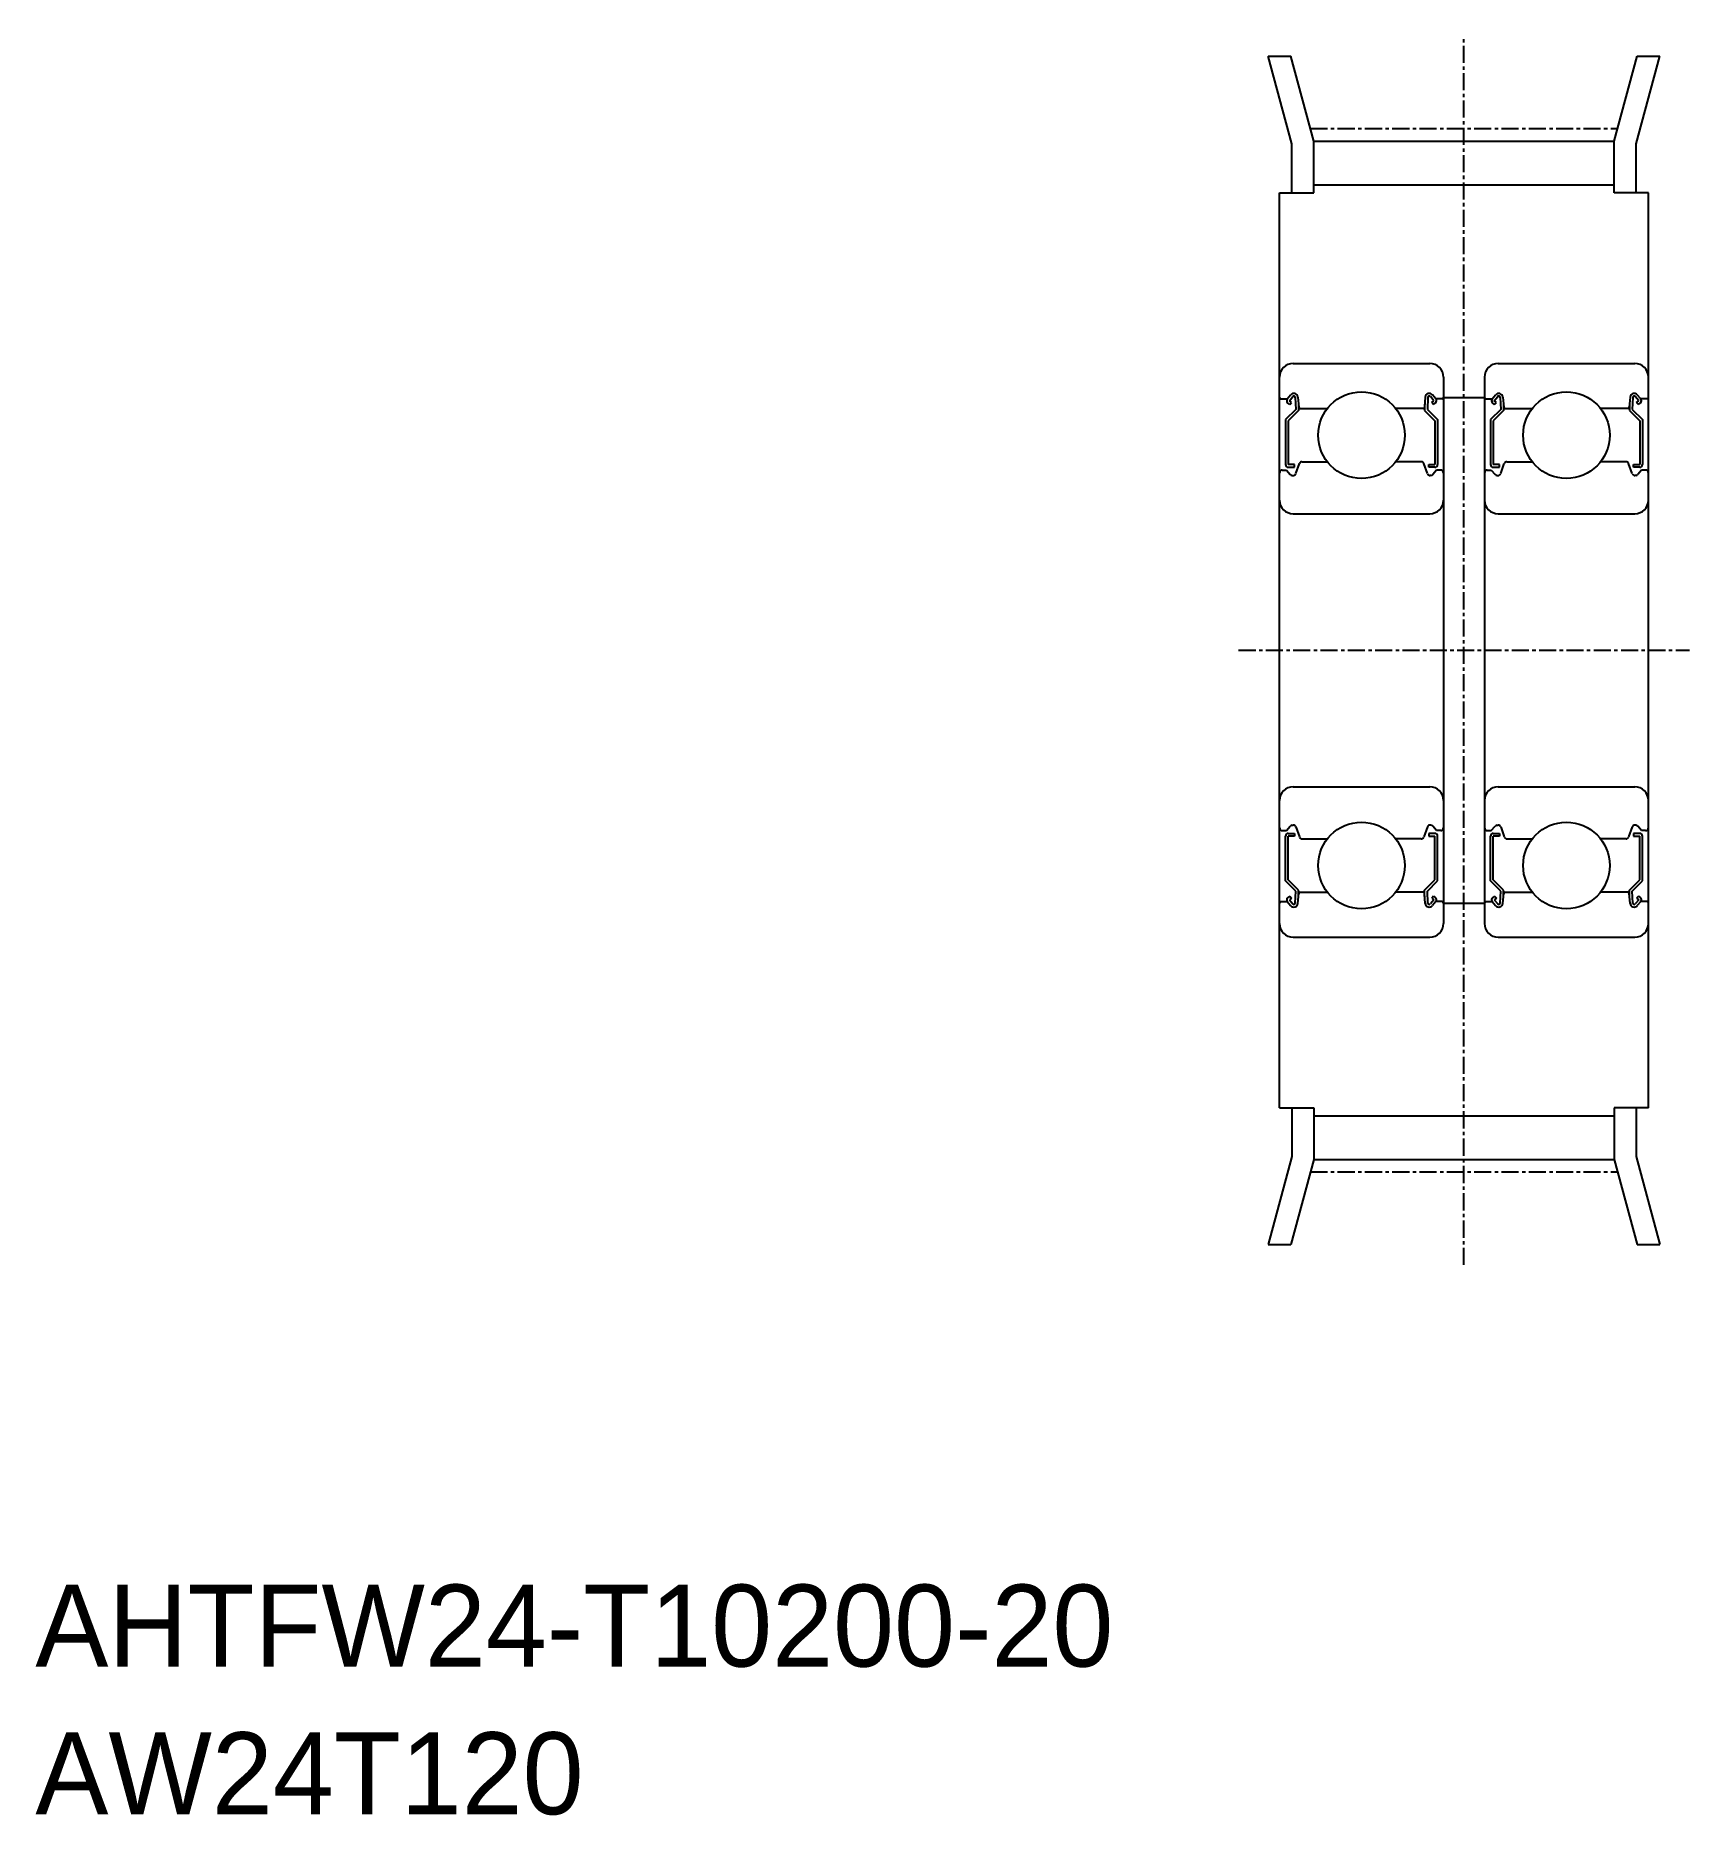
# Model space of a CAD drawing. Extents: x -286 to -165, y -61 to 69.
import ezdxf

# ---------------------------------------------------------------- set-up
doc = ezdxf.new("R2010")
doc.units = 0
doc.linetypes.add('CENTER', pattern=[2, 1.25, -0.25, 0.25, -0.25])
doc.layers.get('0').update_dxf_attribs({"linetype": 'CONTINUOUS'})
doc.layers.add('CENTER', color=1, linetype='CENTER')

msp = doc.modelspace()

# ---------------------------------------------------------------- linework, layer by layer
at = {"color": 7, "linetype": 'CONTINUOUS'}
for p, q in [((-194, 61.47), (-195.73, 67.9)), ((-195.73, 67.9), (-194.07, 67.9)), ((-192.4, 61.68), (-194.07, 67.9)), ((-170.4, 61.68), (-168.72, 67.9)), ((-168.8, 61.47), (-167.07, 67.9)), ((-168.72, 67.9), (-167.07, 67.9)), ((-194, 57.9), (-194, 61.47)), ((-192.4, 57.9), (-192.4, 61.68)), ((-192.4, 61.68), (-170.4, 61.68)), ((-170.4, 57.9), (-170.4, 61.68)), ((-168.8, 57.9), (-168.8, 61.47)), ((-194.9, 57.9), (-192.4, 57.9)), ((-194.9, -9.1), (-194.9, 57.9)), ((-192.4, 58.48), (-170.4, 58.48)), ((-167.9, 57.9), (-170.4, 57.9)), ((-167.9, -9.1), (-167.9, 57.9)), ((-193.9, 45.4), (-183.9, 45.4)), ((-182.9, 44.4), (-182.9, 4.4)), ((-179.9, 44.4), (-179.9, 4.4)), ((-178.9, 45.4), (-168.9, 45.4)), ((-194.34, 42.8), (-194.09, 43.1)), ((-183.46, 42.8), (-183.71, 43.1)), ((-179.34, 42.8), (-179.09, 43.1)), ((-168.46, 42.8), (-168.71, 43.1)), ((-194.8, 42.8), (-194.34, 42.8)), ((-193.71, 42.04), (-194.46, 41.29)), ((-194.16, 42.39), (-194.31, 42.52)), ((-193.51, 41.95), (-194.26, 41.2)), ((-194.18, 42.67), (-193.93, 42.97)), ((-194.03, 42.55), (-194.18, 42.67)), ((-194.16, 42.39), (-194.03, 42.55)), ((-193.76, 42.91), (-193.71, 42.04)), ((-193.56, 42.93), (-193.49, 42.19)), ((-193.51, 42.42), (-193.51, 41.95)), ((-193.39, 42.1), (-191.4, 42.1)), ((-184.4, 42.1), (-186.39, 42.1)), ((-184.23, 42.93), (-184.3, 42.19)), ((-184.28, 42.42), (-184.28, 41.95)), ((-184.28, 41.95), (-183.53, 41.2)), ((-184.04, 42.91), (-184.08, 42.04)), ((-184.08, 42.04), (-183.33, 41.29)), ((-183.61, 42.67), (-183.86, 42.97)), ((-183.76, 42.55), (-183.61, 42.67)), ((-183.63, 42.39), (-183.76, 42.55)), ((-183.63, 42.39), (-183.48, 42.52)), ((-183, 42.8), (-183.46, 42.8)), ((-182.9, 42.9), (-179.9, 42.9)), ((-179.8, 42.8), (-179.34, 42.8)), ((-178.71, 42.04), (-179.46, 41.29)), ((-179.16, 42.39), (-179.31, 42.52)), ((-178.51, 41.95), (-179.26, 41.2)), ((-179.18, 42.67), (-178.93, 42.97)), ((-179.03, 42.55), (-179.18, 42.67)), ((-179.16, 42.39), (-179.03, 42.55)), ((-178.76, 42.91), (-178.71, 42.04)), ((-178.56, 42.93), (-178.49, 42.19)), ((-178.51, 42.42), (-178.51, 41.95)), ((-178.39, 42.1), (-176.4, 42.1)), ((-169.4, 42.1), (-171.39, 42.1)), ((-169.23, 42.93), (-169.3, 42.19)), ((-169.28, 42.42), (-169.28, 41.95)), ((-169.28, 41.95), (-168.53, 41.2)), ((-169.04, 42.91), (-169.08, 42.04)), ((-169.08, 42.04), (-168.33, 41.29)), ((-168.61, 42.67), (-168.86, 42.97)), ((-168.76, 42.55), (-168.61, 42.67)), ((-168.63, 42.39), (-168.76, 42.55)), ((-168.63, 42.39), (-168.48, 42.52)), ((-168, 42.8), (-168.46, 42.8)), ((-194.46, 41.29), (-194.46, 38)), ((-194.26, 41.2), (-194.26, 38)), ((-183.53, 41.2), (-183.53, 38)), ((-183.33, 41.29), (-183.33, 38)), ((-179.46, 41.29), (-179.46, 38)), ((-179.26, 41.2), (-179.26, 38)), ((-168.53, 41.2), (-168.53, 38)), ((-168.33, 41.29), (-168.33, 38)), ((-193.81, 38), (-194.26, 38)), ((-194.26, 37.8), (-193.81, 37.8)), ((-193.81, 37.8), (-193.81, 38)), ((-193.71, 37.34), (-193.45, 38.07)), ((-193.26, 38.2), (-191.4, 38.2)), ((-184.53, 38.2), (-186.39, 38.2)), ((-184.08, 37.34), (-184.35, 38.07)), ((-183.98, 38), (-183.53, 38)), ((-183.98, 37.8), (-183.98, 38)), ((-183.53, 37.8), (-183.98, 37.8)), ((-178.81, 38), (-179.26, 38)), ((-179.26, 37.8), (-178.81, 37.8)), ((-178.81, 37.8), (-178.81, 38)), ((-178.71, 37.34), (-178.45, 38.07)), ((-178.26, 38.2), (-176.4, 38.2)), ((-169.53, 38.2), (-171.39, 38.2)), ((-169.08, 37.34), (-169.35, 38.07)), ((-168.98, 37.8), (-168.98, 38)), ((-168.98, 38), (-168.53, 38)), ((-168.53, 37.8), (-168.98, 37.8)), ((-194.7, 37.6), (-194.4, 37.6)), ((-194.4, 37.6), (-194.12, 37.28)), ((-193.97, 37.2), (-193.9, 37.2)), ((-183.82, 37.2), (-183.89, 37.2)), ((-183.4, 37.6), (-183.67, 37.28)), ((-183.1, 37.6), (-183.4, 37.6)), ((-179.7, 37.6), (-179.4, 37.6)), ((-179.4, 37.6), (-179.12, 37.28)), ((-178.97, 37.2), (-178.9, 37.2)), ((-168.82, 37.2), (-168.89, 37.2)), ((-168.4, 37.6), (-168.67, 37.28)), ((-168.1, 37.6), (-168.4, 37.6)), ((-193.9, 34.4), (-183.9, 34.4)), ((-178.9, 34.4), (-168.9, 34.4)), ((-193.9, 14.4), (-183.9, 14.4)), ((-178.9, 14.4), (-168.9, 14.4)), ((-194.7, 11.2), (-194.4, 11.2)), ((-194.46, 7.52), (-194.46, 10.8)), ((-194.4, 11.2), (-194.12, 11.53)), ((-194.26, 11), (-193.81, 11)), ((-193.81, 10.8), (-194.26, 10.8)), ((-194.26, 7.6), (-194.26, 10.8)), ((-193.97, 11.6), (-193.9, 11.6)), ((-193.81, 11), (-193.81, 10.8)), ((-193.71, 11.47), (-193.45, 10.74)), ((-193.26, 10.6), (-191.4, 10.6)), ((-184.53, 10.6), (-186.39, 10.6)), ((-184.08, 11.47), (-184.35, 10.74)), ((-183.53, 11), (-183.98, 11)), ((-183.98, 11), (-183.98, 10.8)), ((-183.98, 10.8), (-183.53, 10.8)), ((-183.82, 11.6), (-183.89, 11.6)), ((-183.4, 11.2), (-183.67, 11.53)), ((-183.53, 7.6), (-183.53, 10.8)), ((-183.1, 11.2), (-183.4, 11.2)), ((-183.33, 7.52), (-183.33, 10.8)), ((-179.7, 11.2), (-179.4, 11.2)), ((-179.46, 7.52), (-179.46, 10.8)), ((-179.4, 11.2), (-179.12, 11.53)), ((-179.26, 11), (-178.81, 11)), ((-179.26, 7.6), (-179.26, 10.8)), ((-178.81, 10.8), (-179.26, 10.8)), ((-178.97, 11.6), (-178.9, 11.6)), ((-178.81, 11), (-178.81, 10.8)), ((-178.71, 11.47), (-178.45, 10.74)), ((-178.26, 10.6), (-176.4, 10.6)), ((-169.53, 10.6), (-171.39, 10.6)), ((-169.08, 11.47), (-169.35, 10.74)), ((-168.98, 11), (-168.98, 10.8)), ((-168.53, 11), (-168.98, 11)), ((-168.98, 10.8), (-168.53, 10.8)), ((-168.82, 11.6), (-168.89, 11.6)), ((-168.4, 11.2), (-168.67, 11.53)), ((-168.53, 7.6), (-168.53, 10.8)), ((-168.1, 11.2), (-168.4, 11.2)), ((-168.33, 7.52), (-168.33, 10.8)), ((-193.71, 6.77), (-194.46, 7.52)), ((-193.51, 6.85), (-194.26, 7.6)), ((-193.76, 5.89), (-193.71, 6.77)), ((-193.56, 5.87), (-193.49, 6.61)), ((-193.51, 6.38), (-193.51, 6.85)), ((-193.39, 6.7), (-191.4, 6.7)), ((-184.4, 6.7), (-186.39, 6.7)), ((-184.23, 5.87), (-184.3, 6.61)), ((-184.28, 6.85), (-183.53, 7.6)), ((-184.28, 6.38), (-184.28, 6.85)), ((-184.08, 6.77), (-183.33, 7.52)), ((-184.04, 5.89), (-184.08, 6.77)), ((-178.71, 6.77), (-179.46, 7.52)), ((-178.51, 6.85), (-179.26, 7.6)), ((-178.76, 5.89), (-178.71, 6.77)), ((-178.56, 5.87), (-178.49, 6.61)), ((-178.51, 6.38), (-178.51, 6.85)), ((-178.39, 6.7), (-176.4, 6.7)), ((-169.4, 6.7), (-171.39, 6.7)), ((-169.23, 5.87), (-169.3, 6.61)), ((-169.28, 6.85), (-168.53, 7.6)), ((-169.28, 6.38), (-169.28, 6.85)), ((-169.08, 6.77), (-168.33, 7.52)), ((-169.04, 5.89), (-169.08, 6.77)), ((-194.8, 6), (-194.34, 6)), ((-194.34, 6), (-194.09, 5.71)), ((-194.16, 6.41), (-194.31, 6.29)), ((-194.03, 6.26), (-194.18, 6.13)), ((-194.18, 6.13), (-193.93, 5.83)), ((-194.16, 6.41), (-194.03, 6.26)), ((-183.61, 6.13), (-183.86, 5.83)), ((-183.63, 6.41), (-183.76, 6.26)), ((-183.76, 6.26), (-183.61, 6.13)), ((-183.46, 6), (-183.71, 5.71)), ((-183.63, 6.41), (-183.48, 6.29)), ((-183, 6), (-183.46, 6)), ((-182.9, 5.9), (-179.9, 5.9)), ((-179.8, 6), (-179.34, 6)), ((-179.34, 6), (-179.09, 5.71)), ((-179.16, 6.41), (-179.31, 6.29)), ((-179.03, 6.26), (-179.18, 6.13)), ((-179.18, 6.13), (-178.93, 5.83)), ((-179.16, 6.41), (-179.03, 6.26)), ((-168.61, 6.13), (-168.86, 5.83)), ((-168.63, 6.41), (-168.76, 6.26)), ((-168.76, 6.26), (-168.61, 6.13)), ((-168.46, 6), (-168.71, 5.71)), ((-168.63, 6.41), (-168.48, 6.29)), ((-168, 6), (-168.46, 6)), ((-193.9, 3.4), (-183.9, 3.4)), ((-178.9, 3.4), (-168.9, 3.4)), ((-194.9, -9.1), (-192.4, -9.1)), ((-194, -9.1), (-194, -12.66)), ((-192.4, -9.1), (-192.4, -12.87)), ((-170.4, -9.1), (-170.4, -12.87)), ((-167.9, -9.1), (-170.4, -9.1)), ((-168.8, -9.1), (-168.8, -12.66)), ((-192.4, -9.67), (-170.4, -9.67)), ((-194, -12.66), (-195.73, -19.1)), ((-192.4, -12.87), (-194.07, -19.1)), ((-192.4, -12.87), (-170.4, -12.87)), ((-170.4, -12.87), (-168.72, -19.1)), ((-168.8, -12.66), (-167.07, -19.1)), ((-195.73, -19.1), (-194.07, -19.1)), ((-168.72, -19.1), (-167.07, -19.1))]:
    msp.add_line(p, q, dxfattribs=at)
for centre in [(-188.9, 40.15), (-173.9, 40.15), (-188.9, 8.65), (-173.9, 8.65)]:
    msp.add_circle(centre, 3.17, dxfattribs=at)
for centre, radius, start, end in [((-193.9, 44.4), 1, 90, 180), ((-183.9, 44.4), 1, 0, 90), ((-178.9, 44.4), 1, 90, 180), ((-168.9, 44.4), 1, 0, 90), ((-193.86, 42.91), 0.3, 4.9967, 140.002), ((-193.86, 42.91), 0.1, 2.8198, 140.0002), ((-183.94, 42.91), 0.3, 39.998, 175.0033), ((-183.94, 42.91), 0.1, 39.9998, 177.1802), ((-178.86, 42.91), 0.3, 4.9967, 140.002), ((-178.86, 42.91), 0.1, 2.8198, 140.0002), ((-168.94, 42.91), 0.3, 39.998, 175.0033), ((-168.94, 42.91), 0.1, 39.9998, 177.1802), ((-194.8, 42.9), 0.1, 180, 270), ((-194.18, 42.68), 0.2, 140.002, 230.0826), ((-193.39, 42.2), 0.1, 184.9967, 270), ((-184.4, 42.2), 0.1, 270, 355.0033), ((-183.61, 42.68), 0.2, 309.9174, 39.998), ((-183, 42.9), 0.1, 270, 0), ((-179.8, 42.9), 0.1, 180, 270), ((-179.18, 42.68), 0.2, 140.002, 230.0826), ((-178.39, 42.2), 0.1, 184.9967, 270), ((-169.4, 42.2), 0.1, 270, 355.0033), ((-168.61, 42.68), 0.2, 309.9174, 39.998), ((-168, 42.9), 0.1, 270, 0), ((-194.26, 38), 0.2, 180, 270), ((-193.26, 38), 0.2, 90, 159.9914), ((-184.53, 38), 0.2, 20.0086, 90), ((-183.53, 38), 0.2, 270, 0), ((-179.26, 38), 0.2, 180, 270), ((-178.26, 38), 0.2, 90, 159.9914), ((-169.53, 38), 0.2, 20.0086, 90), ((-168.53, 38), 0.2, 270, 0), ((-194.7, 37.4), 0.2, 90, 180), ((-193.97, 37.4), 0.2, 219.9945, 270), ((-193.9, 37.4), 0.2, 270, 339.9914), ((-183.89, 37.4), 0.2, 200.0086, 270), ((-183.82, 37.4), 0.2, 270, 320.0055), ((-183.1, 37.4), 0.2, 0, 90), ((-179.7, 37.4), 0.2, 90, 180), ((-178.97, 37.4), 0.2, 219.9945, 270), ((-178.9, 37.4), 0.2, 270, 339.9914), ((-168.89, 37.4), 0.2, 200.0086, 270), ((-168.82, 37.4), 0.2, 270, 320.0055), ((-168.1, 37.4), 0.2, 0, 90), ((-193.9, 35.4), 1, 180, 270), ((-183.9, 35.4), 1, 270, 0), ((-178.9, 35.4), 1, 180, 270), ((-168.9, 35.4), 1, 270, 0), ((-193.9, 13.4), 1, 90, 180), ((-183.9, 13.4), 1, 0, 90), ((-178.9, 13.4), 1, 90, 180), ((-168.9, 13.4), 1, 0, 90), ((-194.7, 11.4), 0.2, 180, 270), ((-194.26, 10.8), 0.2, 90, 180), ((-193.97, 11.4), 0.2, 90, 140.0055), ((-193.9, 11.4), 0.2, 20.0086, 90), ((-193.26, 10.8), 0.2, 200.0086, 270), ((-184.53, 10.8), 0.2, 270, 339.9914), ((-183.89, 11.4), 0.2, 90, 159.9914), ((-183.82, 11.4), 0.2, 39.9945, 90), ((-183.53, 10.8), 0.2, 0, 90), ((-183.1, 11.4), 0.2, 270, 0), ((-179.7, 11.4), 0.2, 180, 270), ((-179.26, 10.8), 0.2, 90, 180), ((-178.97, 11.4), 0.2, 90, 140.0055), ((-178.9, 11.4), 0.2, 20.0086, 90), ((-178.26, 10.8), 0.2, 200.0086, 270), ((-169.53, 10.8), 0.2, 270, 339.9914), ((-168.89, 11.4), 0.2, 90, 159.9914), ((-168.82, 11.4), 0.2, 39.9945, 90), ((-168.53, 10.8), 0.2, 0, 90), ((-168.1, 11.4), 0.2, 270, 0), ((-193.39, 6.6), 0.1, 90, 175.0033), ((-184.4, 6.6), 0.1, 4.9967, 90), ((-178.39, 6.6), 0.1, 90, 175.0033), ((-169.4, 6.6), 0.1, 4.9967, 90), ((-194.8, 5.9), 0.1, 90, 180), ((-194.18, 6.13), 0.2, 129.9174, 219.998), ((-193.86, 5.9), 0.3, 219.998, 355.0033), ((-193.86, 5.9), 0.1, 219.9998, 357.1802), ((-183.94, 5.9), 0.3, 184.9967, 320.002), ((-183.94, 5.9), 0.1, 182.8198, 320.0002), ((-183.61, 6.13), 0.2, 320.002, 50.0826), ((-183, 5.9), 0.1, 0, 90), ((-179.8, 5.9), 0.1, 90, 180), ((-179.18, 6.13), 0.2, 129.9174, 219.998), ((-178.86, 5.9), 0.3, 219.998, 355.0033), ((-178.86, 5.9), 0.1, 219.9998, 357.1802), ((-168.94, 5.9), 0.3, 184.9967, 320.002), ((-168.94, 5.9), 0.1, 182.8198, 320.0002), ((-168.61, 6.13), 0.2, 320.002, 50.0826), ((-168, 5.9), 0.1, 0, 90), ((-193.9, 4.4), 1, 180, 270), ((-183.9, 4.4), 1, 270, 0), ((-178.9, 4.4), 1, 180, 270), ((-168.9, 4.4), 1, 270, 0)]:
    msp.add_arc(centre, radius, start, end, dxfattribs=at)
at = {"layer": 'CENTER', "color": 1, "linetype": 'CENTER'}
for p, q in [((-181.4, -20.6), (-181.4, 69.4)), ((-192.65, 62.6), (-170.14, 62.6)), ((-197.9, 24.4), (-164.9, 24.4)), ((-192.65, -13.79), (-170.14, -13.79))]:
    msp.add_line(p, q, dxfattribs=at)

# ---------------------------------------------------------------- texts
at = {"color": 7, "linetype": 'CONTINUOUS'}
for s, p in [('AHTFW24-T10200-20', (-285.99, -50)), ('AW24T120', (-285.99, -60.81))]:
    msp.add_text(s, height=6, dxfattribs=at).set_placement(p)

doc.saveas('drawing.dxf')
